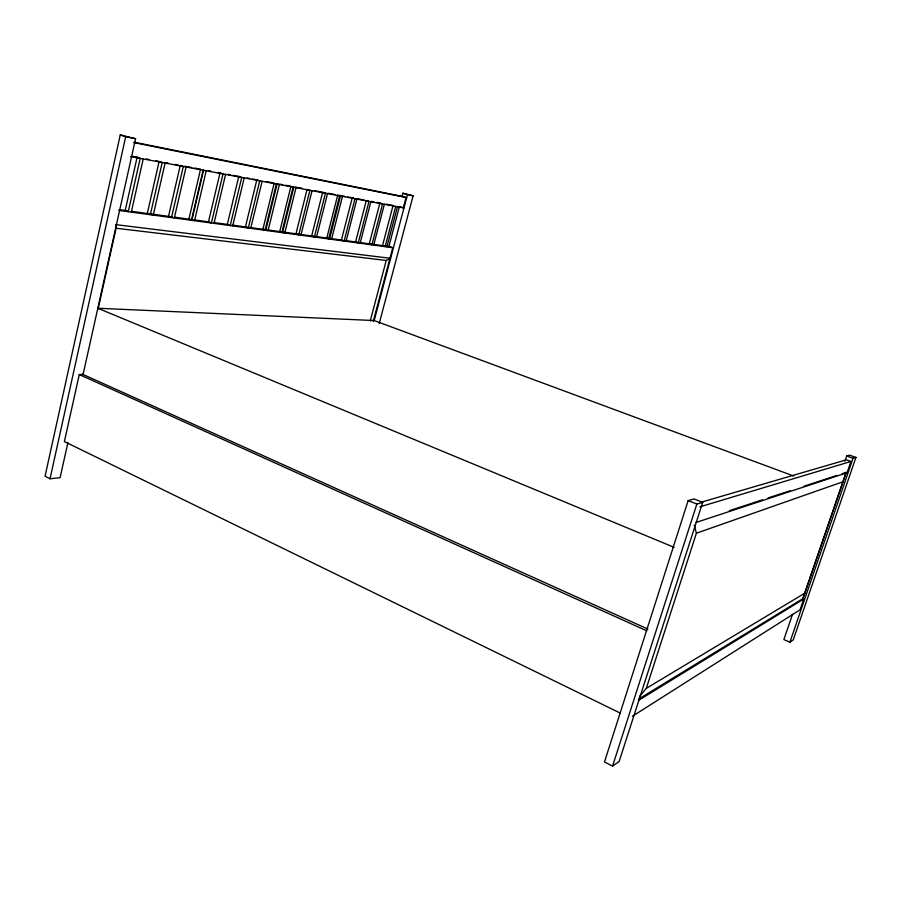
<?xml version="1.0" encoding="UTF-8"?>
<svg xmlns="http://www.w3.org/2000/svg" width="901" height="901" viewBox="0 0 901 901"><rect width="100%" height="100%" fill="white"/><g stroke="black" fill="none" stroke-linecap="round" stroke-linejoin="round"><path stroke-width="1.35" d="M620.44 713.175L64.388 441.558L79.277 374.546L83.072 374.478L135.578 138.709L120.261 134.913L45.05 476.224L50.017 478.758L60.085 477.699L67.902 442.616M50.017 478.758L125.689 136.682L120.261 134.913M98.085 309.054L116.083 228.246L115.801 225.836M131.321 212.028L143.248 158.891M159.128 161.437L147.302 213.526L150.343 214.618L162.203 162.462L160.153 161.775M165.12 163.002L153.271 215.024L151.244 214.292M174.332 217.884L186.102 166.955M200.54 169.242L188.883 219.213L191.868 220.272L203.558 170.233M191.586 219.585L203.232 169.748M194.56 220.644L206.239 170.739M214.01 223.29L225.599 174.377M232.706 225.836L244.216 177.88M259.747 180.797L248.316 227.953L245.432 226.951L256.819 179.851L258.767 180.482M250.715 228.291L262.135 181.247M274.197 183.128L262.889 229.338L265.75 230.329L277.08 184.063M265.209 229.654L276.494 183.556L279.389 184.502L268.07 230.645M293.163 186.698L281.968 231.951L284.795 232.92L296.024 187.622M293.794 187.205L282.554 232.616L279.727 231.636L290.933 186.282L285.538 185.212M307.083 189.323L295.967 233.866L298.772 234.823L309.921 190.235L308.029 189.627M300.923 235.116L312.061 190.64M316.499 237.245L327.536 193.546M331.534 239.283L342.481 196.362L339.722 195.472L328.797 238.348L330.622 238.979M340.488 195.99L329.529 239.013L326.781 238.078L337.717 195.1L339.722 195.472M346.074 241.265L356.92 199.076M360.13 243.18L370.885 201.7M373.724 245.027L384.389 204.245M393.061 205.529L382.508 245.703L385.132 246.581L395.719 206.374M386.889 246.829L397.465 206.701M399.402 206.599L388.905 246.39L393.388 247.899M379.186 323.628L413.108 195.799L402.927 193.231L402.128 196.283L406.666 197.713M370.243 321.004L386.225 260.445L390.606 258.452M373.251 321.488L392.768 247.685L118.819 210.417M674.151 547.346L97.826 308.243L374.174 320.542L407.477 194.639L413.108 195.799M638.516 699.153L802.881 598.658L846.185 472.394L847.075 472.71L850.949 461.447L846.388 459.825L700.46 502.431M688.15 500.618L604.481 761.964L612.567 766.087L619.133 761.503L702.712 502.341L694.097 498.951L688.15 500.618L696.856 504.053L702.712 502.341M612.567 766.087L696.856 504.053M639.507 696.529L646.287 688.375L696.405 533.212L694.232 525.103M792.531 614.279L783.87 639.586L789.907 642.188L793.252 639.856L855.95 457.415L849.643 455.174L846.692 456.007L844.913 461.222M842.21 473.689L846.185 472.394L802.881 598.658L803.737 599.007L800.032 609.808L632.401 716.272M789.907 642.188L853.044 458.271L855.95 457.415M638.46 700.437L803.737 599.007M646.287 688.375L805.01 593.061M696.405 533.212L843.223 481.675M696.056 522.456L847.075 472.71M729.36 510.664L762.55 499.796M767.855 498.05L790.425 490.662M803.703 486.303L836.894 475.435M699.886 506.846L850.949 461.447M116.083 228.246L386.225 260.445M389.975 258.238L115.655 224.631L116.387 224.901M119.169 209.595L127.525 210.744M131.715 211.307L149.251 213.796M151.222 213.987L172.125 216.848M174.918 217.22L209.753 221.995M213.931 222.57L227.874 224.473M232.053 225.047L247.831 227.277M250.174 227.525L342.143 240.116M344.937 240.488L357.483 242.211M360.265 242.594L389.536 246.592M132.436 156.346L137.943 157.393M146.221 158.948L148.98 159.466M155.884 160.772L158.644 161.29M165.536 162.585L168.296 163.115M175.188 164.41L177.947 164.928M184.851 166.234L191.744 167.53M194.503 168.048L200.022 169.095M208.3 170.649L211.059 171.167M217.952 172.474L220.711 172.992M227.604 174.298L230.363 174.817M233.122 175.335L238.641 176.371M246.919 177.936L249.678 178.454M252.438 178.972L255.197 179.49M266.234 181.574L273.127 182.88M280.031 184.176L282.779 184.694M295.201 187.036L302.094 188.332M314.505 190.674L321.409 191.981M328.302 193.276L335.206 194.582M342.098 195.877L344.858 196.395M347.617 196.925L353.136 197.961M357.269 198.738L364.173 200.045M371.066 201.34L373.825 201.858M376.584 202.376L379.344 202.905M386.236 204.2L393.14 205.507M134.148 142.178L402.758 196.486M125.689 136.682L135.578 138.709M402.927 193.231L407.477 194.639M400.033 206.802L403.93 208.041M134.654 142.865L133.9 142.617L406.036 197.51L403.299 207.838L130.791 156.605L131.546 156.853M846.692 456.007L853.044 458.271M374.174 320.542L793.758 476.032M82.363 374.163L647.92 629.078M79.277 374.546L646.817 630.846M137.098 157.281L125.205 210.507L128.269 211.611L140.218 158.328L137.098 157.281M180.256 165.412L168.51 216.431L171.528 217.501L183.308 166.426L180.256 165.412M220.035 172.913L208.458 221.894L211.408 222.93L223.02 173.893L220.035 172.913M238.776 176.45L227.3 224.473L230.217 225.498L241.738 177.418L238.776 176.45M322.671 192.262L311.645 236.006L314.415 236.952L325.464 193.163L322.671 192.262M352.257 197.837L341.423 240.083L344.126 241.006L354.994 198.716L352.257 197.837M366.313 200.484L355.568 242.009L358.249 242.921L369.016 201.351L366.313 200.484M379.907 203.052L369.252 243.889L371.91 244.779L382.587 203.908L379.907 203.052"/></g></svg>
